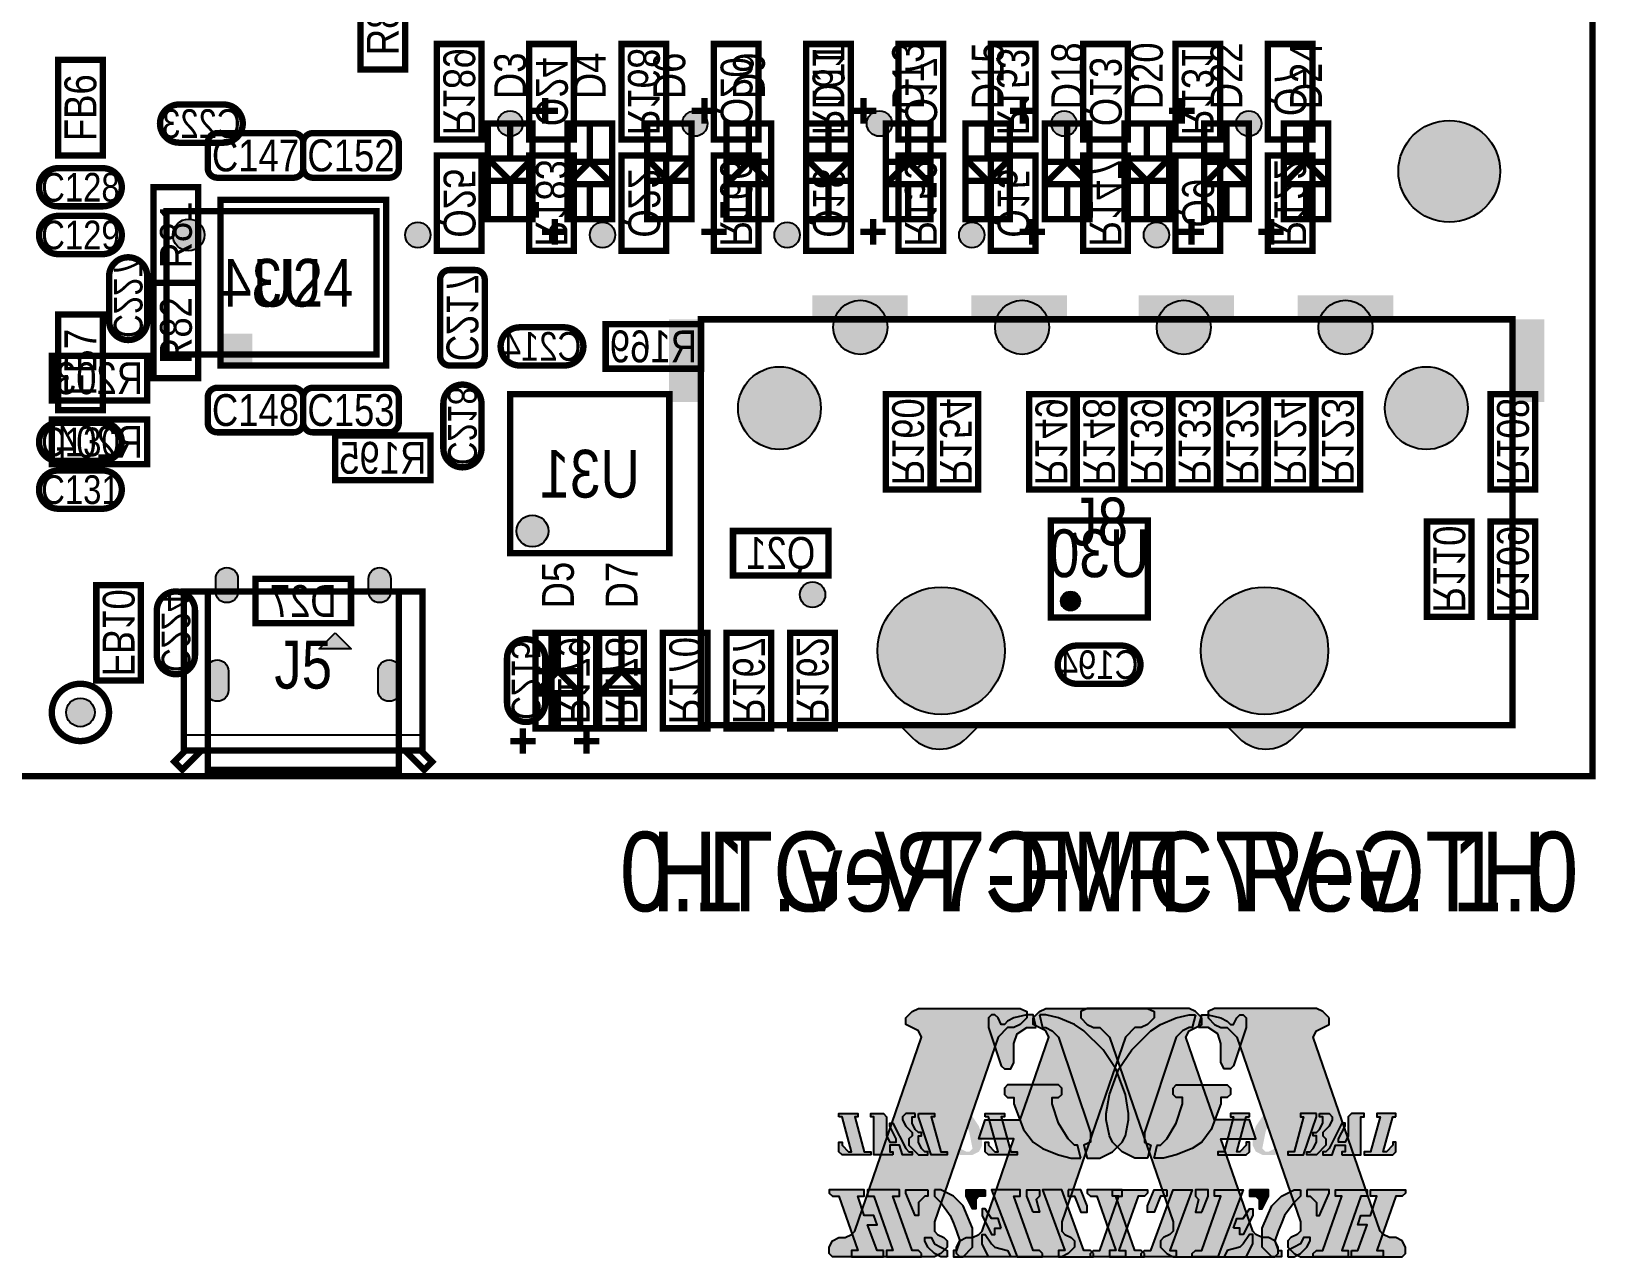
# Model space of a CAD drawing. Extents: x -2 to 139, y -15 to 180.
# Drawn here: x 89.96 to 139.1, y -15.1 to 23.4 of the extents above; entities that cross this region are included whole.
import ezdxf
from ezdxf.enums import TextEntityAlignment as Align

# ---------------------------------------------------------------- set-up
doc = ezdxf.new("R2010")
doc.units = 0
doc.header["$MEASUREMENT"] = 0
for name, color, linetype in [('ASSEMBLY_OUTLINES_BTM', 200, 'CONTINUOUS'), ('ASSEMBLY_OUTLINES_TOP', 104, 'CONTINUOUS'), ('ASSEMBLY_REF_DES_BTM', 251, 'CONTINUOUS'), ('ASSEMBLY_REF_DES_TOP', 251, 'CONTINUOUS'), ('BOARD_OUTLINE', 10, 'CONTINUOUS'), ('MOUNTING_HOLES_LAYER_TOP', 42, 'CONTINUOUS'), ('PART_HOLES_LAYER_TOP', 30, 'CONTINUOUS')]:
    doc.layers.add(name, color=color, linetype=linetype)
doc.styles.add('ARIAL_NARROW', font='ARIALN.TTF')

msp = doc.modelspace()

# ---------------------------------------------------------------- hatches: boundary and pattern name
at = {"layer": 'ASSEMBLY_OUTLINES_BTM'}
h = msp.add_hatch(color=256, dxfattribs=at)
edge = h.paths.add_edge_path()
edge.add_arc((105, 20.5), 0.4, 0, 360)
h = msp.add_hatch(color=256, dxfattribs=at)
edge = h.paths.add_edge_path()
edge.add_arc((110.8, 20.5), 0.4, 0, 360)
h = msp.add_hatch(color=256, dxfattribs=at)
edge = h.paths.add_edge_path()
edge.add_arc((116.6, 20.5), 0.4, 0, 360)
h = msp.add_hatch(color=256, dxfattribs=at)
edge = h.paths.add_edge_path()
edge.add_arc((122.4, 20.5), 0.4, 0, 360)
h = msp.add_hatch(color=256, dxfattribs=at)
edge = h.paths.add_edge_path()
edge.add_arc((128.2, 20.5), 0.4, 0, 360)
h = msp.add_hatch(color=256, dxfattribs=at)
edge = h.paths.add_edge_path()
edge.add_arc((94.9, 17), 0.5, 0, 360)
h = msp.add_hatch(color=256, dxfattribs=at)
edge = h.paths.add_edge_path()
edge.add_arc((102.1, 17), 0.4, 0, 360)
h = msp.add_hatch(color=256, dxfattribs=at)
edge = h.paths.add_edge_path()
edge.add_arc((107.9, 17), 0.4, 0, 360)
h = msp.add_hatch(color=256, dxfattribs=at)
edge = h.paths.add_edge_path()
edge.add_arc((113.7, 17), 0.4, 0, 360)
h = msp.add_hatch(color=256, dxfattribs=at)
edge = h.paths.add_edge_path()
edge.add_arc((119.5, 17), 0.4, 0, 360)
h = msp.add_hatch(color=256, dxfattribs=at)
edge = h.paths.add_edge_path()
edge.add_arc((125.3, 17), 0.4, 0, 360)
h = msp.add_hatch(color=256, dxfattribs=at)
edge = h.paths.add_edge_path()
edge.add_arc((105.7, 7.7), 0.5, 0, 360)
h = msp.add_hatch(color=256, dxfattribs=at)
edge = h.paths.add_edge_path()
edge.add_arc((114.5, 5.7), 0.4, 0, 360)
h = msp.add_hatch(color=256, dxfattribs=at)
edge = h.paths.add_edge_path()
edge.add_arc((122.6, 5.5), 0.3, 0, 360)
for points in [[(99.5, 4.5), (100, 4), (99, 4)], [(126.725, -7.6), (126.525, -7.4), (126.325, -7.3), (123.125, -7.3), (122.925, -7.4), (122.925, -7.6), (123.125, -7.8), (123.325, -7.9), (123.525, -7.9), (123.825, -8.2), (125.825, -14), (125.825, -14.3), (125.725, -14.4), (125.525, -14.5), (125.425, -14.6), (125.425, -14.8), (125.625, -15), (125.825, -15.1), (129.025, -15.1), (129.125, -15), (129.125, -14.8), (129.025, -14.6), (128.825, -14.5), (128.625, -14.5), (128.425, -14.4), (128.325, -14.3), (127.325, -11.4), (128.425, -11.4), (128.225, -10.8), (127.125, -10.8), (126.75, -9.725), (126.225, -8.2), (126.325, -8), (126.725, -7.8)], [(130.725, -7.6), (130.525, -7.4), (130.325, -7.3), (127.125, -7.3), (126.925, -7.4), (126.925, -7.6), (127.125, -7.8), (127.325, -7.9), (127.525, -7.9), (127.825, -8.2), (129.825, -14), (129.825, -14.3), (129.725, -14.4), (129.525, -14.5), (129.425, -14.6), (129.425, -14.8), (129.625, -15), (129.825, -15.1), (133.025, -15.1), (133.125, -15), (133.125, -14.8), (133.025, -14.6), (132.825, -14.5), (132.625, -14.5), (132.425, -14.4), (132.325, -14.3), (130.225, -8.2), (130.325, -8), (130.725, -7.8)], [(121.525, -7.9), (121.425, -7.5), (121.225, -7.5), (120.825, -7.6), (120.625, -7.7), (120.525, -7.8), (120.425, -7.8), (120.325, -7.6), (120.225, -7.5), (120.125, -7.5), (120.025, -7.6), (120.025, -7.9), (120.425, -9.1), (120.525, -9.2), (120.725, -9.2), (120.825, -9), (120.825, -8.4), (120.925, -8.1), (121.225, -7.9)], [(121.625, -7.5), (121.725, -7.9), (121.825, -7.9), (122.025, -8), (122.225, -8.2), (123.225, -11.2), (123.225, -11.5), (123.025, -11.6), (123.125, -12), (123.525, -12), (123.925, -11.8), (124.225, -11.5), (124.325, -11.3), (124.425, -10.8), (124.425, -10.6), (124.325, -10), (124.025, -9.2), (123.625, -8.6), (123.025, -8), (122.725, -7.8), (122.225, -7.6), (121.825, -7.5)], [(122.925, -12), (122.825, -11.6), (122.725, -11.6), (122.525, -11.4), (122.225, -10.9), (122.025, -10.3), (122.025, -10.1), (122.225, -10.1), (122.325, -10), (122.325, -9.8), (122.225, -9.7), (120.625, -9.7), (120.525, -9.8), (120.525, -10), (120.625, -10.1), (120.825, -10.1), (120.825, -10.3), (121.125, -11.1), (121.425, -11.5), (121.725, -11.7), (122.225, -11.9), (122.625, -12)], [(115.325, -10.7), (115.325, -10.6), (115.925, -10.6), (115.925, -10.7), (115.825, -10.7), (116.125, -11.8), (116.325, -11.8), (116.325, -11.9), (115.425, -11.9), (115.325, -11.8), (115.325, -11.5), (115.425, -11.5), (115.425, -11.6), (115.625, -11.8), (115.725, -11.8), (115.425, -10.7)], [(117.025, -11.9), (116.425, -11.9), (116.425, -10.7), (116.325, -10.7), (116.325, -10.6), (116.725, -10.6), (116.825, -10.7), (116.825, -11.3), (116.925, -11.5), (117.125, -11.5), (117.125, -11.4), (116.925, -11), (116.925, -10.9), (117.025, -10.9), (117.425, -11.7), (117.525, -11.8), (117.625, -11.8), (117.625, -11.9), (117.325, -11.9), (117.225, -11.6), (116.925, -11.6), (116.925, -11.8), (117.025, -11.8)], [(117.725, -10.6), (117.425, -10.6), (117.325, -10.7), (117.325, -10.8), (117.425, -11), (117.625, -11.2), (117.625, -11.3), (117.525, -11.4), (117.525, -11.6), (117.825, -11.9), (118.125, -11.9), (118.125, -11.8), (118.025, -11.8), (117.925, -11.7), (117.825, -11.5), (117.825, -11.3), (117.925, -11.3), (117.925, -11.2), (117.825, -11.2), (117.725, -11.1), (117.625, -10.9), (117.625, -10.7), (117.725, -10.7)], [(117.825, -10.6), (118.325, -10.6), (118.325, -10.7), (118.225, -10.7), (118.525, -11.8), (118.725, -11.8), (118.725, -11.9), (118.225, -11.9), (117.825, -10.7)], [(119.925, -10.7), (119.925, -10.6), (120.525, -10.6), (120.525, -10.7), (120.425, -10.7), (120.725, -11.8), (120.925, -11.8), (120.925, -11.9), (120.025, -11.9), (119.925, -11.8), (119.925, -11.5), (120.025, -11.5), (120.025, -11.6), (120.225, -11.8), (120.325, -11.8), (120.025, -10.7)], [(116.725, -14.9), (116.525, -14.9), (116.225, -14.1), (116.525, -14.1), (116.425, -13.8), (116.125, -13.8), (115.925, -13.2), (116.125, -13.2), (116.125, -13), (115.025, -13), (115.025, -13.1), (115.125, -13.2), (115.325, -13.2), (115.925, -14.9), (115.725, -14.9), (115.725, -15.1), (116.725, -15.1)], [(117.925, -15), (117.825, -14.9), (117.625, -14.9), (117.025, -13.2), (117.225, -13.2), (117.225, -13), (116.225, -13), (116.225, -13.2), (116.425, -13.2), (117.025, -14.9), (116.825, -14.9), (116.825, -15.1), (117.925, -15.1)], [(118.125, -13), (118.125, -13.2), (118.025, -13.2), (117.825, -13.4), (117.825, -13.8), (117.725, -13.8), (117.425, -13.1), (117.425, -13)], [(118.325, -13), (118.325, -13.2), (118.525, -13.4), (118.825, -13.8), (118.925, -14.05), (119.025, -14.3), (119.125, -14.6), (119.025, -14.9), (118.925, -14.9), (118.925, -15.1), (119.225, -15.1), (119.525, -14.8), (119.525, -14.2), (119.225, -13.5), (118.925, -13.2), (118.525, -13)], [(119.925, -13), (119.925, -13.2), (119.725, -13.2), (119.625, -13.3), (119.625, -13.6), (119.525, -13.6), (119.325, -13.2), (119.325, -13)], [(121.725, -15), (121.625, -14.9), (121.425, -14.9), (120.825, -13.2), (121.025, -13.2), (121.025, -13), (120.125, -13), (120.925, -15.1), (121.725, -15.1)], [(121.425, -13.7), (121.225, -13.2), (121.225, -13), (121.625, -13), (121.625, -13.2), (121.525, -13.3), (121.625, -13.7)], [(123.325, -15), (123.225, -14.9), (123.025, -14.9), (122.325, -13), (121.725, -13), (122.425, -14.9), (122.225, -14.9), (122.225, -15.1), (123.325, -15.1)], [(122.525, -13), (122.525, -13.2), (122.725, -13.2), (122.925, -13.7), (123.125, -13.7), (123.125, -13.5), (122.925, -13)], [(124.925, -15), (124.825, -14.9), (124.625, -14.9), (124.025, -13.2), (124.225, -13.2), (124.225, -13), (123.125, -13), (123.125, -13.1), (123.225, -13.2), (123.425, -13.2), (124.025, -14.9), (123.825, -14.9), (123.825, -15.1), (124.925, -15.1)], [(120.425, -14.2), (120.325, -13.9), (120.125, -13.9), (119.925, -13.6), (119.825, -13.6), (119.825, -13.8), (120.125, -14.4), (120.225, -14.4), (120.225, -14.2)], [(118.725, -15.1), (118.525, -15.1), (118.325, -15), (118.125, -14.8), (118.025, -14.6), (118.025, -14.5), (118.225, -14.5), (118.325, -14.7), (118.725, -14.9)], [(120.725, -15.1), (120.025, -15.1), (119.825, -14.7), (119.825, -14.4), (119.925, -14.4), (120.125, -14.7), (120.225, -14.8), (120.625, -14.9)]]:
    msp.add_hatch(color=256, dxfattribs=at).paths.add_polyline_path(points, flags=0)
h = msp.add_hatch(color=256, dxfattribs=at)
h.paths.add_polyline_path([(119.825, -11.6), (119.725, -11.8), (119.525, -11.9), (119.125, -11.9), (118.925, -11.8), (118.725, -11.6), (118.625, -11.4), (118.525, -11.1), (118.525, -10.95), (118.625, -10.7), (118.725, -10.6), (119.325, -10.6), (119.525, -10.7), (119.725, -11), (119.825, -11.3)])
h.paths.add_polyline_path([(119.425, -11.8), (119.525, -11.7), (119.425, -11.2), (119.325, -10.9), (119.125, -10.7), (118.925, -10.7), (118.825, -10.9), (119.025, -11.5), (119.125, -11.7), (119.325, -11.8)], flags=16)
at = {"layer": 'ASSEMBLY_OUTLINES_TOP'}
for points in [[(117.24, 1.6), (117.636447, 1.203553, 0.414213562), (119.343553, 1.203553), (119.74, 1.6)], [(127.49, 1.6), (127.886447, 1.203553, 0.414213562), (129.593553, 1.203553), (129.99, 1.6)], [(117.425, -7.6), (117.625, -7.4), (117.825, -7.3), (121.025, -7.3), (121.225, -7.4), (121.225, -7.6), (121.025, -7.8), (120.825, -7.9), (120.625, -7.9), (120.325, -8.2), (118.325, -14), (118.325, -14.3), (118.425, -14.4), (118.625, -14.5), (118.725, -14.6), (118.725, -14.8), (118.525, -15), (118.325, -15.1), (115.125, -15.1), (115.025, -15), (115.025, -14.8), (115.125, -14.6), (115.325, -14.5), (115.525, -14.5), (115.725, -14.4), (115.825, -14.3), (117.925, -8.2), (117.825, -8), (117.425, -7.8)], [(121.425, -7.6), (121.625, -7.4), (121.825, -7.3), (125.025, -7.3), (125.225, -7.4), (125.225, -7.6), (125.025, -7.8), (124.825, -7.9), (124.625, -7.9), (124.325, -8.2), (122.325, -14), (122.325, -14.3), (122.425, -14.4), (122.625, -14.5), (122.725, -14.6), (122.725, -14.8), (122.525, -15), (122.325, -15.1), (119.125, -15.1), (119.025, -15), (119.025, -14.8), (119.125, -14.6), (119.325, -14.5), (119.525, -14.5), (119.725, -14.4), (119.825, -14.3), (120.825, -11.4), (119.725, -11.4), (119.925, -10.8), (121.025, -10.8), (121.4, -9.725), (121.925, -8.2), (121.825, -8), (121.425, -7.8)], [(126.525, -7.5), (126.425, -7.9), (126.325, -7.9), (126.125, -8), (125.925, -8.2), (124.925, -11.2), (124.925, -11.5), (125.125, -11.6), (125.025, -12), (124.625, -12), (124.225, -11.8), (123.925, -11.5), (123.825, -11.3), (123.725, -10.8), (123.725, -10.6), (123.825, -10), (124.125, -9.2), (124.525, -8.6), (125.125, -8), (125.425, -7.8), (125.925, -7.6), (126.325, -7.5)], [(126.625, -7.9), (126.725, -7.5), (126.925, -7.5), (127.325, -7.6), (127.525, -7.7), (127.625, -7.8), (127.725, -7.8), (127.825, -7.6), (127.925, -7.5), (128.025, -7.5), (128.125, -7.6), (128.125, -7.9), (127.725, -9.1), (127.625, -9.2), (127.425, -9.2), (127.325, -9), (127.325, -8.4), (127.225, -8.1), (126.925, -7.9)], [(125.225, -12), (125.325, -11.6), (125.425, -11.6), (125.625, -11.4), (125.925, -10.9), (126.125, -10.3), (126.125, -10.1), (125.925, -10.1), (125.825, -10), (125.825, -9.8), (125.925, -9.7), (127.525, -9.7), (127.625, -9.8), (127.625, -10), (127.525, -10.1), (127.325, -10.1), (127.325, -10.3), (127.025, -11.1), (126.725, -11.5), (126.425, -11.7), (125.925, -11.9), (125.525, -12)], [(128.225, -10.7), (128.225, -10.6), (127.625, -10.6), (127.625, -10.7), (127.725, -10.7), (127.425, -11.8), (127.225, -11.8), (127.225, -11.9), (128.125, -11.9), (128.225, -11.8), (128.225, -11.5), (128.125, -11.5), (128.125, -11.6), (127.925, -11.8), (127.825, -11.8), (128.125, -10.7)], [(130.325, -10.6), (129.825, -10.6), (129.825, -10.7), (129.925, -10.7), (129.625, -11.8), (129.425, -11.8), (129.425, -11.9), (129.925, -11.9), (130.325, -10.7)], [(130.425, -10.6), (130.725, -10.6), (130.825, -10.7), (130.825, -10.8), (130.725, -11), (130.525, -11.2), (130.525, -11.3), (130.625, -11.4), (130.625, -11.6), (130.325, -11.9), (130.025, -11.9), (130.025, -11.8), (130.125, -11.8), (130.225, -11.7), (130.325, -11.5), (130.325, -11.3), (130.225, -11.3), (130.225, -11.2), (130.325, -11.2), (130.425, -11.1), (130.525, -10.9), (130.525, -10.7), (130.425, -10.7)], [(131.125, -11.9), (131.725, -11.9), (131.725, -10.7), (131.825, -10.7), (131.825, -10.6), (131.425, -10.6), (131.325, -10.7), (131.325, -11.3), (131.225, -11.5), (131.025, -11.5), (131.025, -11.4), (131.225, -11), (131.225, -10.9), (131.125, -10.9), (130.725, -11.7), (130.625, -11.8), (130.525, -11.8), (130.525, -11.9), (130.825, -11.9), (130.925, -11.6), (131.225, -11.6), (131.225, -11.8), (131.125, -11.8)], [(132.825, -10.7), (132.825, -10.6), (132.225, -10.6), (132.225, -10.7), (132.325, -10.7), (132.025, -11.8), (131.825, -11.8), (131.825, -11.9), (132.725, -11.9), (132.825, -11.8), (132.825, -11.5), (132.725, -11.5), (132.725, -11.6), (132.525, -11.8), (132.425, -11.8), (132.725, -10.7)], [(123.225, -15), (123.325, -14.9), (123.525, -14.9), (124.125, -13.2), (123.925, -13.2), (123.925, -13), (125.025, -13), (125.025, -13.1), (124.925, -13.2), (124.725, -13.2), (124.125, -14.9), (124.325, -14.9), (124.325, -15.1), (123.225, -15.1)], [(124.825, -15), (124.925, -14.9), (125.125, -14.9), (125.825, -13), (126.425, -13), (125.725, -14.9), (125.925, -14.9), (125.925, -15.1), (124.825, -15.1)], [(125.625, -13), (125.625, -13.2), (125.425, -13.2), (125.225, -13.7), (125.025, -13.7), (125.025, -13.5), (125.225, -13)], [(126.425, -15), (126.525, -14.9), (126.725, -14.9), (127.325, -13.2), (127.125, -13.2), (127.125, -13), (128.025, -13), (127.225, -15.1), (126.425, -15.1)], [(126.725, -13.7), (126.925, -13.2), (126.925, -13), (126.525, -13), (126.525, -13.2), (126.625, -13.3), (126.525, -13.7)], [(128.225, -13), (128.225, -13.2), (128.425, -13.2), (128.525, -13.3), (128.525, -13.6), (128.625, -13.6), (128.825, -13.2), (128.825, -13)], [(129.825, -13), (129.825, -13.2), (129.625, -13.4), (129.325, -13.8), (129.225, -14.05), (129.125, -14.3), (129.025, -14.6), (129.125, -14.9), (129.225, -14.9), (129.225, -15.1), (128.925, -15.1), (128.625, -14.8), (128.625, -14.2), (128.925, -13.5), (129.225, -13.2), (129.625, -13)], [(130.025, -13), (130.025, -13.2), (130.125, -13.2), (130.325, -13.4), (130.325, -13.8), (130.425, -13.8), (130.725, -13.1), (130.725, -13)], [(130.225, -15), (130.325, -14.9), (130.525, -14.9), (131.125, -13.2), (130.925, -13.2), (130.925, -13), (131.925, -13), (131.925, -13.2), (131.725, -13.2), (131.125, -14.9), (131.325, -14.9), (131.325, -15.1), (130.225, -15.1)], [(131.425, -14.9), (131.625, -14.9), (131.925, -14.1), (131.625, -14.1), (131.725, -13.8), (132.025, -13.8), (132.225, -13.2), (132.025, -13.2), (132.025, -13), (133.125, -13), (133.125, -13.1), (133.025, -13.2), (132.825, -13.2), (132.225, -14.9), (132.425, -14.9), (132.425, -15.1), (131.425, -15.1)], [(127.725, -14.2), (127.825, -13.9), (128.025, -13.9), (128.225, -13.6), (128.325, -13.6), (128.325, -13.8), (128.025, -14.4), (127.925, -14.4), (127.925, -14.2)], [(127.425, -15.1), (128.125, -15.1), (128.325, -14.7), (128.325, -14.4), (128.225, -14.4), (128.025, -14.7), (127.925, -14.8), (127.525, -14.9)], [(129.425, -15.1), (129.625, -15.1), (129.825, -15), (130.025, -14.8), (130.125, -14.6), (130.125, -14.5), (129.925, -14.5), (129.825, -14.7), (129.425, -14.9)]]:
    msp.add_hatch(color=256, dxfattribs=at).paths.add_polyline_path(points, flags=0)
h = msp.add_hatch(color=256, dxfattribs=at)
h.paths.add_polyline_path([(129.625, -11.1), (129.525, -11.4), (129.425, -11.6), (129.225, -11.8), (129.025, -11.9), (128.625, -11.9), (128.425, -11.8), (128.325, -11.6), (128.325, -11.3), (128.425, -11), (128.625, -10.7), (128.825, -10.6), (129.425, -10.6), (129.525, -10.7), (129.625, -10.95)])
h.paths.add_polyline_path([(129.125, -11.5), (129.325, -10.9), (129.225, -10.7), (129.025, -10.7), (128.825, -10.9), (128.725, -11.2), (128.625, -11.7), (128.725, -11.8), (128.825, -11.8), (129.025, -11.7)], flags=16)
at = {"layer": 'MOUNTING_HOLES_LAYER_TOP'}
h = msp.add_hatch(color=256, dxfattribs=at)
edge = h.paths.add_edge_path()
edge.add_arc((134.5, 19), 1.6, 0, 360)
h = msp.add_hatch(color=256, dxfattribs=at)
edge = h.paths.add_edge_path()
edge.add_arc((113.46, 11.56), 1.3, 0, 360)
h = msp.add_hatch(color=256, dxfattribs=at)
edge = h.paths.add_edge_path()
edge.add_arc((133.78, 11.56), 1.3, 0, 360)
h = msp.add_hatch(color=256, dxfattribs=at)
edge = h.paths.add_edge_path()
edge.add_arc((118.54, 3.94), 2, 0, 360)
h = msp.add_hatch(color=256, dxfattribs=at)
edge = h.paths.add_edge_path()
edge.add_arc((128.7, 3.94), 2, 0, 360)
at = {"layer": 'PART_HOLES_LAYER_TOP'}
h = msp.add_hatch(color=256, dxfattribs=at)
edge = h.paths.add_edge_path()
edge.add_arc((116, 14.1), 0.85, 0, 360)
h = msp.add_hatch(color=256, dxfattribs=at)
edge = h.paths.add_edge_path()
edge.add_arc((121.08, 14.1), 0.85, 0, 360)
h = msp.add_hatch(color=256, dxfattribs=at)
edge = h.paths.add_edge_path()
edge.add_arc((126.16, 14.1), 0.85, 0, 360)
h = msp.add_hatch(color=256, dxfattribs=at)
edge = h.paths.add_edge_path()
edge.add_arc((131.24, 14.1), 0.85, 0, 360)
for points in [[(95.75, 6.2, -1), (96.45, 6.2), (96.45, 5.8, -1), (95.75, 5.8)], [(100.55, 6.2, -1), (101.25, 6.2), (101.25, 5.8, -1), (100.55, 5.8)], [(95.45, 3.3, -1), (96.15, 3.3), (96.15, 2.7, -1), (95.45, 2.7)], [(100.85, 3.3, -1), (101.55, 3.3), (101.55, 2.7, -1), (100.85, 2.7)]]:
    msp.add_hatch(color=256, dxfattribs=at).paths.add_polyline_path(points, flags=0)
h = msp.add_hatch(color=256, dxfattribs=at)
edge = h.paths.add_edge_path()
edge.add_arc((91.5, 2), 0.45, 0, 360)

# ---------------------------------------------------------------- linework, layer by layer
at = {"layer": 'ASSEMBLY_OUTLINES_BTM', "const_width": 0.2}
for points in [[(102.7, 20), (102.7, 23), (104.1, 23), (104.1, 20)], [(105.6, 20), (105.6, 23), (107, 23), (107, 20)], [(108.5, 20), (108.5, 23), (109.9, 23), (109.9, 20)], [(111.4, 20), (111.4, 23), (112.8, 23), (112.8, 20)], [(114.3, 20), (114.3, 23), (115.7, 23), (115.7, 20)], [(117.2, 20), (117.2, 23), (118.6, 23), (118.6, 20)], [(120.1, 20), (120.1, 23), (121.5, 23), (121.5, 20)], [(123, 20), (123, 23), (124.4, 23), (124.4, 20)], [(125.9, 20), (125.9, 23), (127.3, 23), (127.3, 20)], [(128.8, 20), (128.8, 23), (130.2, 23), (130.2, 20)], [(102.7, 16.5), (102.7, 19.5), (104.1, 19.5), (104.1, 16.5)], [(105.6, 16.5), (105.6, 19.5), (107, 19.5), (107, 16.5)], [(108.5, 16.5), (108.5, 19.5), (109.9, 19.5), (109.9, 16.5)], [(111.4, 16.5), (111.4, 19.5), (112.8, 19.5), (112.8, 16.5)], [(114.3, 16.5), (114.3, 19.5), (115.7, 19.5), (115.7, 16.5)], [(117.2, 16.5), (117.2, 19.5), (118.6, 19.5), (118.6, 16.5)], [(120.1, 16.5), (120.1, 19.5), (121.5, 19.5), (121.5, 16.5)], [(123, 16.5), (123, 19.5), (124.4, 19.5), (124.4, 16.5)], [(125.9, 16.5), (125.9, 19.5), (127.3, 19.5), (127.3, 16.5)], [(128.8, 16.5), (128.8, 19.5), (130.2, 19.5), (130.2, 16.5)], [(94.2, 13.25), (94.2, 17.75), (100.8, 17.75), (100.8, 13.25)], [(108, 12.8), (108, 14.2), (111, 14.2), (111, 12.8)], [(90.6, 11.8), (90.6, 13.2), (93.6, 13.2), (93.6, 11.8)], [(105, 7), (105, 12), (110, 12), (110, 7)], [(116.8, 9), (116.8, 12), (118.2, 12), (118.2, 9)], [(118.3, 9), (118.3, 12), (119.7, 12), (119.7, 9)], [(121.3, 9), (121.3, 12), (122.7, 12), (122.7, 9)], [(122.8, 9), (122.8, 12), (124.2, 12), (124.2, 9)], [(124.3, 9), (124.3, 12), (125.7, 12), (125.7, 9)], [(125.8, 9), (125.8, 12), (127.2, 12), (127.2, 9)], [(127.3, 9), (127.3, 12), (128.7, 12), (128.7, 9)], [(128.8, 9), (128.8, 12), (130.2, 12), (130.2, 9)], [(130.3, 9), (130.3, 12), (131.7, 12), (131.7, 9)], [(135.8, 9), (135.8, 12), (137.2, 12), (137.2, 9)], [(90.6, 9.8), (90.6, 11.2), (93.6, 11.2), (93.6, 9.8)], [(99.5, 9.3), (99.5, 10.7), (102.5, 10.7), (102.5, 9.3)], [(121.98, 4.98), (121.98, 8.03), (125.03, 8.03), (125.03, 4.98)], [(133.8, 5), (133.8, 8), (135.2, 8), (135.2, 5)], [(135.8, 5), (135.8, 8), (137.2, 8), (137.2, 5)], [(112, 6.3), (112, 7.7), (115, 7.7), (115, 6.3)], [(92, 3), (92, 6), (93.4, 6), (93.4, 3)], [(97, 4.8), (97, 6.2), (100, 6.2), (100, 4.8)], [(106.3, 1.5), (106.3, 4.5), (107.7, 4.5), (107.7, 1.5)], [(107.8, 1.5), (107.8, 4.5), (109.2, 4.5), (109.2, 1.5)], [(109.8, 1.5), (109.8, 4.5), (111.2, 4.5), (111.2, 1.5)], [(111.8, 1.5), (111.8, 4.5), (113.2, 4.5), (113.2, 1.5)], [(113.8, 1.5), (113.8, 4.5), (115.2, 4.5), (115.2, 1.5)]]:
    msp.add_lwpolyline(points, close=True, dxfattribs=at)
for points in [[(94, 20.5, 0.414213562), (94.6, 19.9), (96, 19.9, 0.414213562), (96.6, 20.5, 0.414213562), (96, 21.1), (94.6, 21.1, 0.414213562)], [(93, 13.7, 0.414213562), (93.6, 14.3), (93.6, 15.7, 0.414213562), (93, 16.3, 0.414213562), (92.4, 15.7), (92.4, 14.3, 0.414213562)], [(103.9, 15.9), (103.1, 15.9, 0.414213562), (102.8, 15.6), (102.8, 13.2, 0.414213562), (103.1, 12.9), (103.9, 12.9, 0.414213562), (104.2, 13.2), (104.2, 15.6, 0.414213562)], [(104.7, 13.5, 0.414213562), (105.3, 12.9), (106.7, 12.9, 0.414213562), (107.3, 13.5, 0.414213562), (106.7, 14.1), (105.3, 14.1, 0.414213562)], [(103.5, 9.7, 0.414213562), (104.1, 10.3), (104.1, 11.7, 0.414213562), (103.5, 12.3, 0.414213562), (102.9, 11.7), (102.9, 10.3, 0.414213562)], [(94.5, 5.8, 0.414213562), (93.9, 5.2), (93.9, 3.8, 0.414213562), (94.5, 3.2, 0.414213562), (95.1, 3.8), (95.1, 5.2, 0.414213562)], [(105.5, 1.7, 0.414213562), (106.1, 2.3), (106.1, 3.7, 0.414213562), (105.5, 4.3, 0.414213562), (104.9, 3.7), (104.9, 2.3, 0.414213562)], [(124.8, 3.5, 0.414213562), (124.2, 4.1), (122.8, 4.1, 0.414213562), (122.2, 3.5, 0.414213562), (122.8, 2.9), (124.2, 2.9, 0.414213562)]]:
    msp.add_lwpolyline(points, format="xyb", close=True, dxfattribs=at)
at = {"layer": 'ASSEMBLY_OUTLINES_BTM'}
for points in [[(99.5, 4.5), (100, 4), (99, 4)], [(126.725, -7.6), (126.525, -7.4), (126.325, -7.3), (123.125, -7.3), (122.925, -7.4), (122.925, -7.6), (123.125, -7.8), (123.325, -7.9), (123.525, -7.9), (123.825, -8.2), (125.825, -14), (125.825, -14.3), (125.725, -14.4), (125.525, -14.5), (125.425, -14.6), (125.425, -14.8), (125.625, -15), (125.825, -15.1), (129.025, -15.1), (129.125, -15), (129.125, -14.8), (129.025, -14.6), (128.825, -14.5), (128.625, -14.5), (128.425, -14.4), (128.325, -14.3), (127.325, -11.4), (128.425, -11.4), (128.225, -10.8), (127.125, -10.8), (126.75, -9.725), (126.225, -8.2), (126.325, -8), (126.725, -7.8)], [(130.725, -7.6), (130.525, -7.4), (130.325, -7.3), (127.125, -7.3), (126.925, -7.4), (126.925, -7.6), (127.125, -7.8), (127.325, -7.9), (127.525, -7.9), (127.825, -8.2), (129.825, -14), (129.825, -14.3), (129.725, -14.4), (129.525, -14.5), (129.425, -14.6), (129.425, -14.8), (129.625, -15), (129.825, -15.1), (133.025, -15.1), (133.125, -15), (133.125, -14.8), (133.025, -14.6), (132.825, -14.5), (132.625, -14.5), (132.425, -14.4), (132.325, -14.3), (130.225, -8.2), (130.325, -8), (130.725, -7.8)], [(121.525, -7.9), (121.425, -7.5), (121.225, -7.5), (120.825, -7.6), (120.625, -7.7), (120.525, -7.8), (120.425, -7.8), (120.325, -7.6), (120.225, -7.5), (120.125, -7.5), (120.025, -7.6), (120.025, -7.9), (120.425, -9.1), (120.525, -9.2), (120.725, -9.2), (120.825, -9), (120.825, -8.4), (120.925, -8.1), (121.225, -7.9)], [(121.625, -7.5), (121.725, -7.9), (121.825, -7.9), (122.025, -8), (122.225, -8.2), (123.225, -11.2), (123.225, -11.5), (123.025, -11.6), (123.125, -12), (123.525, -12), (123.925, -11.8), (124.225, -11.5), (124.325, -11.3), (124.425, -10.8), (124.425, -10.6), (124.325, -10), (124.025, -9.2), (123.625, -8.6), (123.025, -8), (122.725, -7.8), (122.225, -7.6), (121.825, -7.5)], [(122.925, -12), (122.825, -11.6), (122.725, -11.6), (122.525, -11.4), (122.225, -10.9), (122.025, -10.3), (122.025, -10.1), (122.225, -10.1), (122.325, -10), (122.325, -9.8), (122.225, -9.7), (120.625, -9.7), (120.525, -9.8), (120.525, -10), (120.625, -10.1), (120.825, -10.1), (120.825, -10.3), (121.125, -11.1), (121.425, -11.5), (121.725, -11.7), (122.225, -11.9), (122.625, -12)], [(115.325, -10.7), (115.325, -10.6), (115.925, -10.6), (115.925, -10.7), (115.825, -10.7), (116.125, -11.8), (116.325, -11.8), (116.325, -11.9), (115.425, -11.9), (115.325, -11.8), (115.325, -11.5), (115.425, -11.5), (115.425, -11.6), (115.625, -11.8), (115.725, -11.8), (115.425, -10.7)], [(117.025, -11.9), (116.425, -11.9), (116.425, -10.7), (116.325, -10.7), (116.325, -10.6), (116.725, -10.6), (116.825, -10.7), (116.825, -11.3), (116.925, -11.5), (117.125, -11.5), (117.125, -11.4), (116.925, -11), (116.925, -10.9), (117.025, -10.9), (117.425, -11.7), (117.525, -11.8), (117.625, -11.8), (117.625, -11.9), (117.325, -11.9), (117.225, -11.6), (116.925, -11.6), (116.925, -11.8), (117.025, -11.8)], [(117.725, -10.6), (117.425, -10.6), (117.325, -10.7), (117.325, -10.8), (117.425, -11), (117.625, -11.2), (117.625, -11.3), (117.525, -11.4), (117.525, -11.6), (117.825, -11.9), (118.125, -11.9), (118.125, -11.8), (118.025, -11.8), (117.925, -11.7), (117.825, -11.5), (117.825, -11.3), (117.925, -11.3), (117.925, -11.2), (117.825, -11.2), (117.725, -11.1), (117.625, -10.9), (117.625, -10.7), (117.725, -10.7)], [(117.825, -10.6), (118.325, -10.6), (118.325, -10.7), (118.225, -10.7), (118.525, -11.8), (118.725, -11.8), (118.725, -11.9), (118.225, -11.9), (117.825, -10.7)], [(119.925, -10.7), (119.925, -10.6), (120.525, -10.6), (120.525, -10.7), (120.425, -10.7), (120.725, -11.8), (120.925, -11.8), (120.925, -11.9), (120.025, -11.9), (119.925, -11.8), (119.925, -11.5), (120.025, -11.5), (120.025, -11.6), (120.225, -11.8), (120.325, -11.8), (120.025, -10.7)], [(116.725, -14.9), (116.525, -14.9), (116.225, -14.1), (116.525, -14.1), (116.425, -13.8), (116.125, -13.8), (115.925, -13.2), (116.125, -13.2), (116.125, -13), (115.025, -13), (115.025, -13.1), (115.125, -13.2), (115.325, -13.2), (115.925, -14.9), (115.725, -14.9), (115.725, -15.1), (116.725, -15.1)], [(117.925, -15), (117.825, -14.9), (117.625, -14.9), (117.025, -13.2), (117.225, -13.2), (117.225, -13), (116.225, -13), (116.225, -13.2), (116.425, -13.2), (117.025, -14.9), (116.825, -14.9), (116.825, -15.1), (117.925, -15.1)], [(118.125, -13), (118.125, -13.2), (118.025, -13.2), (117.825, -13.4), (117.825, -13.8), (117.725, -13.8), (117.425, -13.1), (117.425, -13)], [(118.325, -13), (118.325, -13.2), (118.525, -13.4), (118.825, -13.8), (118.925, -14.05), (119.025, -14.3), (119.125, -14.6), (119.025, -14.9), (118.925, -14.9), (118.925, -15.1), (119.225, -15.1), (119.525, -14.8), (119.525, -14.2), (119.225, -13.5), (118.925, -13.2), (118.525, -13)], [(119.925, -13), (119.925, -13.2), (119.725, -13.2), (119.625, -13.3), (119.625, -13.6), (119.525, -13.6), (119.325, -13.2), (119.325, -13)], [(121.725, -15), (121.625, -14.9), (121.425, -14.9), (120.825, -13.2), (121.025, -13.2), (121.025, -13), (120.125, -13), (120.925, -15.1), (121.725, -15.1)], [(121.425, -13.7), (121.225, -13.2), (121.225, -13), (121.625, -13), (121.625, -13.2), (121.525, -13.3), (121.625, -13.7)], [(123.325, -15), (123.225, -14.9), (123.025, -14.9), (122.325, -13), (121.725, -13), (122.425, -14.9), (122.225, -14.9), (122.225, -15.1), (123.325, -15.1)], [(122.525, -13), (122.525, -13.2), (122.725, -13.2), (122.925, -13.7), (123.125, -13.7), (123.125, -13.5), (122.925, -13)], [(124.925, -15), (124.825, -14.9), (124.625, -14.9), (124.025, -13.2), (124.225, -13.2), (124.225, -13), (123.125, -13), (123.125, -13.1), (123.225, -13.2), (123.425, -13.2), (124.025, -14.9), (123.825, -14.9), (123.825, -15.1), (124.925, -15.1)], [(120.425, -14.2), (120.325, -13.9), (120.125, -13.9), (119.925, -13.6), (119.825, -13.6), (119.825, -13.8), (120.125, -14.4), (120.225, -14.4), (120.225, -14.2)], [(118.725, -15.1), (118.525, -15.1), (118.325, -15), (118.125, -14.8), (118.025, -14.6), (118.025, -14.5), (118.225, -14.5), (118.325, -14.7), (118.725, -14.9)], [(120.725, -15.1), (120.025, -15.1), (119.825, -14.7), (119.825, -14.4), (119.925, -14.4), (120.125, -14.7), (120.225, -14.8), (120.625, -14.9)]]:
    msp.add_lwpolyline(points, close=True, dxfattribs=at)
for centre, radius in [((105, 20.5), 0.4), ((110.8, 20.5), 0.4), ((116.6, 20.5), 0.4), ((122.4, 20.5), 0.4), ((128.2, 20.5), 0.4), ((94.9, 17), 0.5), ((102.1, 17), 0.4), ((107.9, 17), 0.4), ((113.7, 17), 0.4), ((119.5, 17), 0.4), ((125.3, 17), 0.4), ((105.7, 7.7), 0.5), ((114.5, 5.7), 0.4), ((122.6, 5.5), 0.3)]:
    msp.add_circle(centre, radius, dxfattribs=at)
at = {"layer": 'ASSEMBLY_OUTLINES_TOP', "const_width": 0.2}
for points in [[(100.3, 22.2), (100.3, 25.2), (101.7, 25.2), (101.7, 22.2)], [(90.8, 19.5), (90.8, 22.5), (92.2, 22.5), (92.2, 19.5)], [(104.3, 17.5), (104.3, 20.5), (105.7, 20.5), (105.7, 17.5)], [(106.8, 17.5), (106.8, 20.5), (108.2, 20.5), (108.2, 17.5)], [(109.3, 17.5), (109.3, 20.5), (110.7, 20.5), (110.7, 17.5)], [(111.8, 17.5), (111.8, 20.5), (113.2, 20.5), (113.2, 17.5)], [(114.3, 17.5), (114.3, 20.5), (115.7, 20.5), (115.7, 17.5)], [(116.8, 17.5), (116.8, 20.5), (118.2, 20.5), (118.2, 17.5)], [(119.3, 17.5), (119.3, 20.5), (120.7, 20.5), (120.7, 17.5)], [(121.8, 17.5), (121.8, 20.5), (123.2, 20.5), (123.2, 17.5)], [(124.3, 17.5), (124.3, 20.5), (125.7, 20.5), (125.7, 17.5)], [(126.8, 17.5), (126.8, 20.5), (128.2, 20.5), (128.2, 17.5)], [(129.3, 17.5), (129.3, 20.5), (130.7, 20.5), (130.7, 17.5)], [(93.8, 15.5), (93.8, 18.5), (95.2, 18.5), (95.2, 15.5)], [(95.9, 12.9), (95.9, 18.1), (101.1, 18.1), (101.1, 12.9)], [(93.8, 12.5), (93.8, 15.5), (95.2, 15.5), (95.2, 12.5)], [(90.8, 11.5), (90.8, 14.5), (92.2, 14.5), (92.2, 11.5)], [(110.99, 1.6), (110.99, 14.35), (136.49, 14.35), (136.49, 1.6)], [(94.75, 0.8), (94.75, 5.8), (102.25, 5.8), (102.25, 0.8)], [(105.8, 1.5), (105.8, 4.5), (107.2, 4.5), (107.2, 1.5)], [(107.8, 1.5), (107.8, 4.5), (109.2, 4.5), (109.2, 1.5)], [(94.8, 0.8), (94.45, 0.45), (94.7, 0.2), (95.3, 0.8)], [(95.5, 0.2), (95.5, 0.8), (101.5, 0.8), (101.5, 0.2)], [(102.2, 0.8), (102.55, 0.45), (102.3, 0.2), (101.7, 0.8)]]:
    msp.add_lwpolyline(points, close=True, dxfattribs=at)
for points in [[(106.1, 21.3), (106.1, 20.5)], [(111.1, 21.3), (111.1, 20.5)], [(116.1, 21.3), (116.1, 20.5)], [(121.1, 21.3), (121.1, 20.5)], [(126.1, 21.3), (126.1, 20.5)], [(106.5, 20.9), (105.7, 20.9)], [(111.5, 20.9), (110.7, 20.9)], [(116.5, 20.9), (115.7, 20.9)], [(121.5, 20.9), (120.7, 20.9)], [(126.5, 20.9), (125.7, 20.9)], [(105, 19.4), (105, 20.5)], [(107.5, 20.5), (107.5, 19.3)], [(110, 19.4), (110, 20.5)], [(112.5, 20.5), (112.5, 19.3)], [(115, 19.4), (115, 20.5)], [(117.5, 20.5), (117.5, 19.3)], [(120, 19.4), (120, 20.5)], [(122.5, 20.5), (122.5, 19.3)], [(125, 19.4), (125, 20.5)], [(127.5, 20.5), (127.5, 19.3)], [(130, 20.5), (130, 19.3)], [(105.7, 19.4), (104.3, 19.4)], [(104.3, 19.4), (105, 18.7)], [(105.7, 19.4), (105, 18.7)], [(106.8, 18.6), (107.5, 19.3)], [(106.8, 19.3), (108.2, 19.3)], [(108.2, 18.6), (107.5, 19.3)], [(110.7, 19.4), (109.3, 19.4)], [(109.3, 19.4), (110, 18.7)], [(110.7, 19.4), (110, 18.7)], [(111.8, 18.6), (112.5, 19.3)], [(111.8, 19.3), (113.2, 19.3)], [(113.2, 18.6), (112.5, 19.3)], [(115.7, 19.4), (114.3, 19.4)], [(114.3, 19.4), (115, 18.7)], [(115.7, 19.4), (115, 18.7)], [(116.8, 18.6), (117.5, 19.3)], [(116.8, 19.3), (118.2, 19.3)], [(118.2, 18.6), (117.5, 19.3)], [(120.7, 19.4), (119.3, 19.4)], [(119.3, 19.4), (120, 18.7)], [(120.7, 19.4), (120, 18.7)], [(121.8, 18.6), (122.5, 19.3)], [(121.8, 19.3), (123.2, 19.3)], [(123.2, 18.6), (122.5, 19.3)], [(125.7, 19.4), (124.3, 19.4)], [(124.3, 19.4), (125, 18.7)], [(125.7, 19.4), (125, 18.7)], [(126.8, 18.6), (127.5, 19.3)], [(126.8, 19.3), (128.2, 19.3)], [(128.2, 18.6), (127.5, 19.3)], [(129.3, 18.6), (130, 19.3)], [(129.3, 19.3), (130.7, 19.3)], [(130.7, 18.6), (130, 19.3)], [(105.7, 18.7), (104.3, 18.7)], [(105, 17.5), (105, 18.7)], [(106.8, 18.6), (108.2, 18.6)], [(107.5, 18.6), (107.5, 17.5)], [(110.7, 18.7), (109.3, 18.7)], [(110, 17.5), (110, 18.7)], [(111.8, 18.6), (113.2, 18.6)], [(112.5, 18.6), (112.5, 17.5)], [(115.7, 18.7), (114.3, 18.7)], [(115, 17.5), (115, 18.7)], [(116.8, 18.6), (118.2, 18.6)], [(117.5, 18.6), (117.5, 17.5)], [(120.7, 18.7), (119.3, 18.7)], [(120, 17.5), (120, 18.7)], [(121.8, 18.6), (123.2, 18.6)], [(122.5, 18.6), (122.5, 17.5)], [(125.7, 18.7), (124.3, 18.7)], [(125, 17.5), (125, 18.7)], [(126.8, 18.6), (128.2, 18.6)], [(127.5, 18.6), (127.5, 17.5)], [(129.3, 18.6), (130.7, 18.6)], [(130, 18.6), (130, 17.5)], [(106.4, 16.7), (106.4, 17.5)], [(111.4, 16.7), (111.4, 17.5)], [(116.4, 16.7), (116.4, 17.5)], [(121.4, 16.7), (121.4, 17.5)], [(126.4, 16.7), (126.4, 17.5)], [(128.9, 16.7), (128.9, 17.5)], [(106, 17.1), (106.8, 17.1)], [(111, 17.1), (111.8, 17.1)], [(116, 17.1), (116.8, 17.1)], [(121, 17.1), (121.8, 17.1)], [(126, 17.1), (126.8, 17.1)], [(128.5, 17.1), (129.3, 17.1)], [(95.5, 5.8), (95.5, 0.8)], [(101.5, 5.8), (101.5, 0.8)], [(106.5, 4.5), (106.5, 3.3)], [(108.5, 4.5), (108.5, 3.3)], [(105.8, 2.6), (106.5, 3.3)], [(105.8, 3.3), (107.2, 3.3)], [(107.2, 2.6), (106.5, 3.3)], [(107.8, 2.6), (108.5, 3.3)], [(107.8, 3.3), (109.2, 3.3)], [(109.2, 2.6), (108.5, 3.3)], [(105.8, 2.6), (107.2, 2.6)], [(106.5, 2.6), (106.5, 1.5)], [(107.8, 2.6), (109.2, 2.6)], [(108.5, 2.6), (108.5, 1.5)], [(105.4, 0.7), (105.4, 1.5)], [(107.4, 0.7), (107.4, 1.5)], [(105, 1.1), (105.8, 1.1)], [(107, 1.1), (107.8, 1.1)]]:
    msp.add_lwpolyline(points, dxfattribs=at)
for points in [[(95.5, 19.1), (95.5, 19.9, -0.414213562), (95.8, 20.2), (98.2, 20.2, -0.414213562), (98.5, 19.9), (98.5, 19.1, -0.414213562), (98.2, 18.8), (95.8, 18.8, -0.414213562)], [(98.5, 19.1), (98.5, 19.9, -0.414213562), (98.8, 20.2), (101.2, 20.2, -0.414213562), (101.5, 19.9), (101.5, 19.1, -0.414213562), (101.2, 18.8), (98.8, 18.8, -0.414213562)], [(90.2, 18.5, -0.414213562), (90.8, 19.1), (92.2, 19.1, -0.414213562), (92.8, 18.5, -0.414213562), (92.2, 17.9), (90.8, 17.9, -0.414213562)], [(92.8, 17, -0.414213562), (92.2, 16.4), (90.8, 16.4, -0.414213562), (90.2, 17, -0.414213562), (90.8, 17.6), (92.2, 17.6, -0.414213562)], [(98.5, 11.9), (98.5, 11.1, -0.414213562), (98.2, 10.8), (95.8, 10.8, -0.414213562), (95.5, 11.1), (95.5, 11.9, -0.414213562), (95.8, 12.2), (98.2, 12.2, -0.414213562)], [(98.5, 11.1), (98.5, 11.9, -0.414213562), (98.8, 12.2), (101.2, 12.2, -0.414213562), (101.5, 11.9), (101.5, 11.1, -0.414213562), (101.2, 10.8), (98.8, 10.8, -0.414213562)], [(90.2, 10.5, -0.414213562), (90.8, 11.1), (92.2, 11.1, -0.414213562), (92.8, 10.5, -0.414213562), (92.2, 9.9), (90.8, 9.9, -0.414213562)], [(92.8, 9, -0.414213562), (92.2, 8.4), (90.8, 8.4, -0.414213562), (90.2, 9, -0.414213562), (90.8, 9.6), (92.2, 9.6, -0.414213562)], [(90.6, 2, -1), (92.4, 2, -1)]]:
    msp.add_lwpolyline(points, format="xyb", close=True, dxfattribs=at)
at = {"layer": 'ASSEMBLY_OUTLINES_TOP'}
for points in [[(117.24, 1.6), (117.636447, 1.203553, 0.414213562), (119.343553, 1.203553), (119.74, 1.6)], [(127.49, 1.6), (127.886447, 1.203553, 0.414213562), (129.593553, 1.203553), (129.99, 1.6)]]:
    msp.add_lwpolyline(points, format="xyb", close=True, dxfattribs=at)
msp.add_lwpolyline([(94.7, 1.3), (102.3, 1.3)], dxfattribs=at)
for points in [[(117.425, -7.6), (117.625, -7.4), (117.825, -7.3), (121.025, -7.3), (121.225, -7.4), (121.225, -7.6), (121.025, -7.8), (120.825, -7.9), (120.625, -7.9), (120.325, -8.2), (118.325, -14), (118.325, -14.3), (118.425, -14.4), (118.625, -14.5), (118.725, -14.6), (118.725, -14.8), (118.525, -15), (118.325, -15.1), (115.125, -15.1), (115.025, -15), (115.025, -14.8), (115.125, -14.6), (115.325, -14.5), (115.525, -14.5), (115.725, -14.4), (115.825, -14.3), (117.925, -8.2), (117.825, -8), (117.425, -7.8)], [(121.425, -7.6), (121.625, -7.4), (121.825, -7.3), (125.025, -7.3), (125.225, -7.4), (125.225, -7.6), (125.025, -7.8), (124.825, -7.9), (124.625, -7.9), (124.325, -8.2), (122.325, -14), (122.325, -14.3), (122.425, -14.4), (122.625, -14.5), (122.725, -14.6), (122.725, -14.8), (122.525, -15), (122.325, -15.1), (119.125, -15.1), (119.025, -15), (119.025, -14.8), (119.125, -14.6), (119.325, -14.5), (119.525, -14.5), (119.725, -14.4), (119.825, -14.3), (120.825, -11.4), (119.725, -11.4), (119.925, -10.8), (121.025, -10.8), (121.4, -9.725), (121.925, -8.2), (121.825, -8), (121.425, -7.8)], [(126.525, -7.5), (126.425, -7.9), (126.325, -7.9), (126.125, -8), (125.925, -8.2), (124.925, -11.2), (124.925, -11.5), (125.125, -11.6), (125.025, -12), (124.625, -12), (124.225, -11.8), (123.925, -11.5), (123.825, -11.3), (123.725, -10.8), (123.725, -10.6), (123.825, -10), (124.125, -9.2), (124.525, -8.6), (125.125, -8), (125.425, -7.8), (125.925, -7.6), (126.325, -7.5)], [(126.625, -7.9), (126.725, -7.5), (126.925, -7.5), (127.325, -7.6), (127.525, -7.7), (127.625, -7.8), (127.725, -7.8), (127.825, -7.6), (127.925, -7.5), (128.025, -7.5), (128.125, -7.6), (128.125, -7.9), (127.725, -9.1), (127.625, -9.2), (127.425, -9.2), (127.325, -9), (127.325, -8.4), (127.225, -8.1), (126.925, -7.9)], [(125.225, -12), (125.325, -11.6), (125.425, -11.6), (125.625, -11.4), (125.925, -10.9), (126.125, -10.3), (126.125, -10.1), (125.925, -10.1), (125.825, -10), (125.825, -9.8), (125.925, -9.7), (127.525, -9.7), (127.625, -9.8), (127.625, -10), (127.525, -10.1), (127.325, -10.1), (127.325, -10.3), (127.025, -11.1), (126.725, -11.5), (126.425, -11.7), (125.925, -11.9), (125.525, -12)], [(128.225, -10.7), (128.225, -10.6), (127.625, -10.6), (127.625, -10.7), (127.725, -10.7), (127.425, -11.8), (127.225, -11.8), (127.225, -11.9), (128.125, -11.9), (128.225, -11.8), (128.225, -11.5), (128.125, -11.5), (128.125, -11.6), (127.925, -11.8), (127.825, -11.8), (128.125, -10.7)], [(130.325, -10.6), (129.825, -10.6), (129.825, -10.7), (129.925, -10.7), (129.625, -11.8), (129.425, -11.8), (129.425, -11.9), (129.925, -11.9), (130.325, -10.7)], [(130.425, -10.6), (130.725, -10.6), (130.825, -10.7), (130.825, -10.8), (130.725, -11), (130.525, -11.2), (130.525, -11.3), (130.625, -11.4), (130.625, -11.6), (130.325, -11.9), (130.025, -11.9), (130.025, -11.8), (130.125, -11.8), (130.225, -11.7), (130.325, -11.5), (130.325, -11.3), (130.225, -11.3), (130.225, -11.2), (130.325, -11.2), (130.425, -11.1), (130.525, -10.9), (130.525, -10.7), (130.425, -10.7)], [(131.125, -11.9), (131.725, -11.9), (131.725, -10.7), (131.825, -10.7), (131.825, -10.6), (131.425, -10.6), (131.325, -10.7), (131.325, -11.3), (131.225, -11.5), (131.025, -11.5), (131.025, -11.4), (131.225, -11), (131.225, -10.9), (131.125, -10.9), (130.725, -11.7), (130.625, -11.8), (130.525, -11.8), (130.525, -11.9), (130.825, -11.9), (130.925, -11.6), (131.225, -11.6), (131.225, -11.8), (131.125, -11.8)], [(132.825, -10.7), (132.825, -10.6), (132.225, -10.6), (132.225, -10.7), (132.325, -10.7), (132.025, -11.8), (131.825, -11.8), (131.825, -11.9), (132.725, -11.9), (132.825, -11.8), (132.825, -11.5), (132.725, -11.5), (132.725, -11.6), (132.525, -11.8), (132.425, -11.8), (132.725, -10.7)], [(123.225, -15), (123.325, -14.9), (123.525, -14.9), (124.125, -13.2), (123.925, -13.2), (123.925, -13), (125.025, -13), (125.025, -13.1), (124.925, -13.2), (124.725, -13.2), (124.125, -14.9), (124.325, -14.9), (124.325, -15.1), (123.225, -15.1)], [(124.825, -15), (124.925, -14.9), (125.125, -14.9), (125.825, -13), (126.425, -13), (125.725, -14.9), (125.925, -14.9), (125.925, -15.1), (124.825, -15.1)], [(125.625, -13), (125.625, -13.2), (125.425, -13.2), (125.225, -13.7), (125.025, -13.7), (125.025, -13.5), (125.225, -13)], [(126.425, -15), (126.525, -14.9), (126.725, -14.9), (127.325, -13.2), (127.125, -13.2), (127.125, -13), (128.025, -13), (127.225, -15.1), (126.425, -15.1)], [(126.725, -13.7), (126.925, -13.2), (126.925, -13), (126.525, -13), (126.525, -13.2), (126.625, -13.3), (126.525, -13.7)], [(128.225, -13), (128.225, -13.2), (128.425, -13.2), (128.525, -13.3), (128.525, -13.6), (128.625, -13.6), (128.825, -13.2), (128.825, -13)], [(129.825, -13), (129.825, -13.2), (129.625, -13.4), (129.325, -13.8), (129.225, -14.05), (129.125, -14.3), (129.025, -14.6), (129.125, -14.9), (129.225, -14.9), (129.225, -15.1), (128.925, -15.1), (128.625, -14.8), (128.625, -14.2), (128.925, -13.5), (129.225, -13.2), (129.625, -13)], [(130.025, -13), (130.025, -13.2), (130.125, -13.2), (130.325, -13.4), (130.325, -13.8), (130.425, -13.8), (130.725, -13.1), (130.725, -13)], [(130.225, -15), (130.325, -14.9), (130.525, -14.9), (131.125, -13.2), (130.925, -13.2), (130.925, -13), (131.925, -13), (131.925, -13.2), (131.725, -13.2), (131.125, -14.9), (131.325, -14.9), (131.325, -15.1), (130.225, -15.1)], [(131.425, -14.9), (131.625, -14.9), (131.925, -14.1), (131.625, -14.1), (131.725, -13.8), (132.025, -13.8), (132.225, -13.2), (132.025, -13.2), (132.025, -13), (133.125, -13), (133.125, -13.1), (133.025, -13.2), (132.825, -13.2), (132.225, -14.9), (132.425, -14.9), (132.425, -15.1), (131.425, -15.1)], [(127.725, -14.2), (127.825, -13.9), (128.025, -13.9), (128.225, -13.6), (128.325, -13.6), (128.325, -13.8), (128.025, -14.4), (127.925, -14.4), (127.925, -14.2)], [(127.425, -15.1), (128.125, -15.1), (128.325, -14.7), (128.325, -14.4), (128.225, -14.4), (128.025, -14.7), (127.925, -14.8), (127.525, -14.9)], [(129.425, -15.1), (129.625, -15.1), (129.825, -15), (130.025, -14.8), (130.125, -14.6), (130.125, -14.5), (129.925, -14.5), (129.825, -14.7), (129.425, -14.9)]]:
    msp.add_lwpolyline(points, close=True, dxfattribs=at)
for points in [[(114.49, 14.35), (117.49, 14.35), (114.49, 15.1), (117.49, 15.1)], [(119.49, 14.35), (122.49, 14.35), (119.49, 15.1), (122.49, 15.1)], [(124.74, 14.35), (127.74, 14.35), (124.74, 15.1), (127.74, 15.1)], [(129.74, 14.35), (132.74, 14.35), (129.74, 15.1), (132.74, 15.1)], [(109.99, 11.75), (110.99, 11.75), (109.99, 14.35), (110.99, 14.35)], [(136.49, 11.75), (137.49, 11.75), (136.49, 14.35), (137.49, 14.35)], [(95.9, 12.9), (96.9, 12.9), (95.9, 13.9), (96.9, 13.9)]]:
    msp.add_solid(points, dxfattribs=at)
at = {"layer": 'BOARD_OUTLINE', "const_width": 0.2}
msp.add_lwpolyline([(0, 0), (0, 120), (139, 120), (139, 0)], close=True, dxfattribs=at)
at = {"layer": 'MOUNTING_HOLES_LAYER_TOP'}
for centre, radius in [((134.5, 19), 1.6), ((113.46, 11.56), 1.3), ((133.78, 11.56), 1.3), ((118.54, 3.94), 2), ((128.7, 3.94), 2)]:
    msp.add_circle(centre, radius, dxfattribs=at)
at = {"layer": 'PART_HOLES_LAYER_TOP'}
for points in [[(95.75, 6.2, -1), (96.45, 6.2), (96.45, 5.8, -1), (95.75, 5.8)], [(100.55, 6.2, -1), (101.25, 6.2), (101.25, 5.8, -1), (100.55, 5.8)], [(95.45, 3.3, -1), (96.15, 3.3), (96.15, 2.7, -1), (95.45, 2.7)], [(100.85, 3.3, -1), (101.55, 3.3), (101.55, 2.7, -1), (100.85, 2.7)]]:
    msp.add_lwpolyline(points, format="xyb", close=True, dxfattribs=at)
for centre, radius in [((116, 14.1), 0.85), ((121.08, 14.1), 0.85), ((126.16, 14.1), 0.85), ((131.24, 14.1), 0.85), ((91.5, 2), 0.45)]:
    msp.add_circle(centre, radius, dxfattribs=at)

# ---------------------------------------------------------------- texts
at = {"layer": 'ASSEMBLY_OUTLINES_BTM', "style": 'ARIAL_NARROW', "text_generation_flag": 2}
msp.add_text('HTG-V7-FMC Rev. 1.0', height=2.5, dxfattribs=at).set_placement((123, -3), align=Align.MIDDLE_CENTER)
at = {"layer": 'ASSEMBLY_OUTLINES_TOP', "style": 'ARIAL_NARROW'}
msp.add_text('HTG-V7-FMC Rev. 1.0', height=2.5, dxfattribs=at).set_placement((124, -3), align=Align.MIDDLE_CENTER)
at = {"layer": 'ASSEMBLY_REF_DES_BTM', "style": 'ARIAL_NARROW', "text_generation_flag": 2}
for s, height, p in [('R189', 1, (103.4, 21.5)), ('R168', 1, (109.2, 21.5)), ('R161', 1, (115, 21.5)), ('R153', 1, (120.8, 21.5)), ('R131', 1, (126.6, 21.5)), ('Q24', 1, (106.31, 21.5)), ('Q20', 1, (112.11, 21.5)), ('Q17', 1, (117.91, 21.5)), ('Q13', 1, (123.71, 21.5)), ('Q7', 1, (129.51, 21.5)), ('R183', 1, (106.3, 18)), ('R166', 1, (112.1, 18)), ('R159', 1, (117.9, 18)), ('R147', 1, (123.7, 18)), ('R122', 1, (129.5, 18)), ('Q25', 1, (103.41, 18)), ('Q22', 1, (109.21, 18)), ('Q18', 1, (115.01, 18)), ('Q15', 1, (120.81, 18)), ('Q9', 1, (126.61, 18)), ('C227', 0.9, (93, 15)), ('C217', 1, (103.5, 14.4)), ('C218', 0.9, (103.5, 11)), ('R160', 1, (117.5, 10.5)), ('R154', 1, (119, 10.5)), ('R149', 1, (122, 10.5)), ('R148', 1, (123.5, 10.5)), ('R139', 1, (125, 10.5)), ('R133', 1, (126.5, 10.5)), ('R132', 1, (128, 10.5)), ('R124', 1, (129.5, 10.5)), ('R123', 1, (131, 10.5)), ('R108', 1, (136.5, 10.5)), ('R110', 1, (134.5, 6.5)), ('R109', 1, (136.5, 6.5)), ('FB10', 1, (92.7, 4.5)), ('C224', 0.9, (94.5, 4.5)), ('C215', 0.9, (105.5, 3)), ('R179', 1, (107, 3)), ('R178', 1, (108.5, 3)), ('R170', 1, (110.5, 3)), ('R167', 1, (112.5, 3)), ('R162', 1, (114.5, 3))]:
    msp.add_text(s, height=height, rotation=270, dxfattribs=at).set_placement(p, align=Align.MIDDLE_CENTER)
for s, height, p in [('C223', 0.9, (95.3, 20.5)), ('U34', 1.5, (97.5, 15.5)), ('C214', 0.9, (106, 13.5)), ('R169', 1, (109.5, 13.5)), ('R203', 1, (92.1, 12.5)), ('R204', 1, (92.1, 10.5)), ('R195', 1, (101, 10)), ('U31', 1.5, (107.5, 9.5)), ('Q21', 1, (113.5, 7.01)), ('U30', 1.5, (123.5, 7)), ('D27', 1, (98.5, 5.5)), ('C194', 0.9, (123.5, 3.5))]:
    msp.add_text(s, height=height, dxfattribs=at).set_placement(p, align=Align.MIDDLE_CENTER)
at = {"layer": 'ASSEMBLY_REF_DES_TOP', "style": 'ARIAL_NARROW'}
for s, p in [('R88', (101, 23.7)), ('D3', (105, 22)), ('D4', (107.5, 22)), ('D6', (110, 22)), ('D9', (112.5, 22)), ('D11', (115, 22)), ('D13', (117.5, 22)), ('D15', (120, 22)), ('D18', (122.5, 22)), ('D20', (125, 22)), ('D22', (127.5, 22)), ('D24', (130, 22)), ('FB6', (91.5, 21)), ('R81', (94.5, 17)), ('R82', (94.5, 14)), ('FB7', (91.5, 13)), ('D5', (106.5, 6)), ('D7', (108.5, 6))]:
    msp.add_text(s, height=1, rotation=90, dxfattribs=at).set_placement(p, align=Align.MIDDLE_CENTER)
for s, height, p in [('C147', 1, (97, 19.5)), ('C152', 1, (100, 19.5)), ('C128', 0.9, (91.5, 18.5)), ('C129', 0.9, (91.5, 17)), ('U24', 1.5, (98.5, 15.5)), ('C148', 1, (97, 11.5)), ('C153', 1, (100, 11.5)), ('C130', 0.9, (91.5, 10.5)), ('C131', 0.9, (91.5, 9)), ('J8', 1.5, (123.5, 8)), ('J5', 1.5, (98.5, 3.5))]:
    msp.add_text(s, height=height, dxfattribs=at).set_placement(p, align=Align.MIDDLE_CENTER)

doc.saveas('drawing.dxf')
